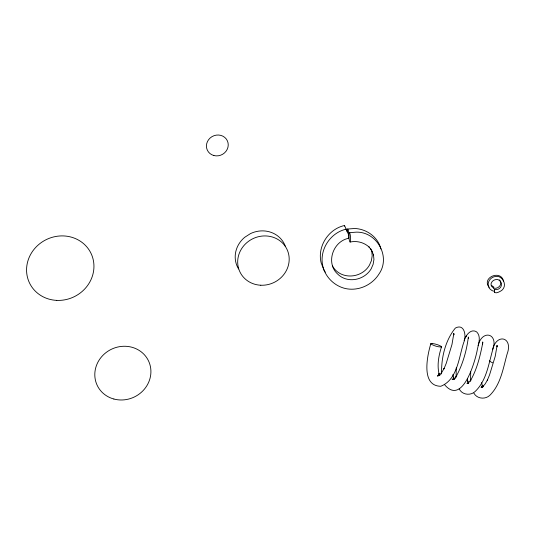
<?xml version="1.0" encoding="UTF-8"?>
<svg xmlns="http://www.w3.org/2000/svg" width="535" height="535" viewBox="0 0 535 535"><rect width="100%" height="100%" fill="white"/><g stroke="black" fill="none" stroke-linecap="round" stroke-linejoin="round"><path stroke-width="0.8" d="M468.352 338.421L468.359 337.017C466.64 350.706 462.782 364.529 456.074 376.633L456.736 375.864L454.215 378.74L455.245 378.105L452.864 379.529L454.135 379.188L452.001 379.175L453.861 379.375M482.717 341.979L482.557 344.587L482.67 343.343C480.129 356.176 477.026 369.331 470.399 380.719L470.96 379.89L468.419 382.792M456.261 367.873L456.101 377.269M470.706 371.858L470.546 381.355M325.34 272.148L324.33 270.864L321.201 263.039C317.048 246.762 328.222 229.08 344.547 225.489L344.627 226.158M349.275 232.698L356.377 232.143C376.874 231.682 390.817 256.526 379.248 273.619L379.068 273.88C372.213 285.028 358.57 291.287 345.677 288.592L345.47 288.552C334.703 286.038 325.882 277.638 322.986 266.958L322.939 266.691C318.786 250.42 329.961 232.738 346.285 229.14L346.56 230.545M430.849 343.63C427.305 355.454 420.577 386.009 440.793 386.277C457.525 379.616 458.789 357.534 463.698 342.574C466.587 336.662 464.795 323.02 455.352 328.062C445.227 340.487 441.114 358.076 441.609 373.985M441.495 346.907C438.673 355.755 436.834 365.425 439.242 374.58L438.934 373.504L439.656 374.955M478.089 345.583C482.162 329.005 498.854 333.385 492.695 349.85C488.595 364.195 486.415 380.967 475 391.62C470.325 396 461.819 394.797 459.17 388.771M492.595 349.248C497.068 332.67 513.379 337.458 507.113 354.003C503.141 368.281 500.753 384.518 489.779 395.372C485.138 399.732 476.912 398.876 473.87 393.098M464.634 339.551L464.153 340.507C465.604 335.585 470.807 328.082 476.692 331.921C481.821 337.11 477.909 345.209 477.006 351.281C474.619 362.737 462.273 405.971 444.498 384.591M465.972 336.896L466.547 335.746M493.511 288.739L493.899 287.114L491.404 285.329M493.103 287.636C488.335 284.961 492.494 278.521 497.998 279.611C501.77 281.036 502.947 286.599 499.015 288.719C497.69 290.338 493.644 288.251 494.193 291.167C494.186 294.992 500.753 291.287 502.124 290.084C506.625 286.078 504.09 278.628 498.861 276.635C489.124 274.455 483.386 287.302 493.41 291.187M494.521 292.612L494.487 289.642M468.774 382.438L466.975 383.508L468.199 383.073M438.713 375.537L437.523 376.125L439.984 374.66L439.115 375.49L441.736 372.507L444.204 368.287L443.903 368.949L446.223 363.379L451.968 344.513L453.84 333.459L453.947 334.85L453.6 333.726M482.242 387.039L481.052 387.554L483.479 386.109L482.59 386.892L485.165 383.949L487.599 379.79L487.265 380.432L489.545 374.941L495.209 356.357L497.095 345.483L497.249 346.847L496.908 345.744M348.713 238.262C332.676 241.359 325.621 263.36 337.712 274.107C347.289 283.684 364.348 280.4 371.21 268.757L373.102 264.384L373.938 259.502L373.477 254.68L373.557 255.195L371.852 250.748L368.989 246.923L369.344 247.29C363.987 242.261 356.832 240.656 350.211 242.007A4.708 0.796 85.4 0 1 348.934 237.139A4.708 0.796 85.4 0 1 349.482 232.685L349.709 233.013A4.708 0.796 85.4 0 1 350.338 235.534L350.485 236.744A4.708 0.796 85.4 0 1 350.144 242.027M347.536 229.04L354.638 228.492C366.615 228.9 378.064 237.085 380.907 248.982M494.22 288.285C498.56 289.101 503.315 283.577 499.503 279.845M439.302 375.309L437.884 375.303L439.228 375.45M482.824 386.885L481.42 386.879L482.724 387.106M467.396 383L468.68 383.321M492.615 362.817L491.344 362.202A5.383 2.26 20.7 0 1 489.405 360.737M439.87 375.49L438.667 374.553L439.67 375.349M344.547 225.489L346.82 230.913M346.285 229.14L348.914 235.647M482.109 386.297L482.49 386.651M332.476 266.002C340.36 280.133 361.627 278.775 369.471 265.106L371.364 260.732L372.199 255.85L371.738 251.029L371.818 251.544L370.681 248.581M489.257 287.322C480.965 277.578 501.282 269.092 503.582 281.443M482.965 386.825L482.236 385.361L482.47 386.484L481.654 382.612M468.506 382.813L467.45 380.699L467.924 381.716L467.336 378.934M454.302 379.215L453.225 377.075L453.613 378.125L452.871 374.6M482.63 342.253L482.884 342.781M347.128 231.902A4.708 0.796 85.4 0 1 347.743 229.034L347.971 229.361A4.708 0.796 85.4 0 1 348.599 231.882L348.746 233.093A4.708 0.796 85.4 0 1 348.84 234.317M348.86 236.55A4.708 0.796 85.4 0 1 348.265 238.342M285.382 246.408A26.101 24.309 -26.2 0 0 250.427 233.628L244.702 237.306A26.101 24.309 -26.2 0 0 238.583 268.958M431.926 343.483L431.217 343.497A5.383 0.896 16.3 0 0 431.197 344.219L434.086 345.55A5.698 0.95 16.3 0 0 438.198 346.72L441.128 347.041A5.383 0.896 16.3 0 0 441.148 346.319L438.252 344.981A5.698 0.95 16.3 0 0 434.139 343.811L431.926 343.483M56.737 300.382A34.14 31.792 -26.2 0 0 91.037 253.396A34.14 31.792 -26.2 0 0 33.003 250.688A34.14 31.792 -26.2 0 0 56.737 300.382M213.839 155.518A11.054 10.292 -26.2 0 0 228.03 142.825A11.054 10.292 -26.2 0 0 210.135 138.003A11.054 10.292 -26.2 0 0 213.839 155.518M113.875 399.023A28.429 26.476 -26.2 0 0 150.375 366.381A28.429 26.476 -26.2 0 0 104.338 353.976A28.429 26.476 -26.2 0 0 113.875 399.023M260.792 285.229A26.101 24.309 -26.2 0 0 286.947 249.256A26.101 24.309 -26.2 0 0 242.569 247.277A26.101 24.309 -26.2 0 0 260.792 285.229"/></g></svg>
